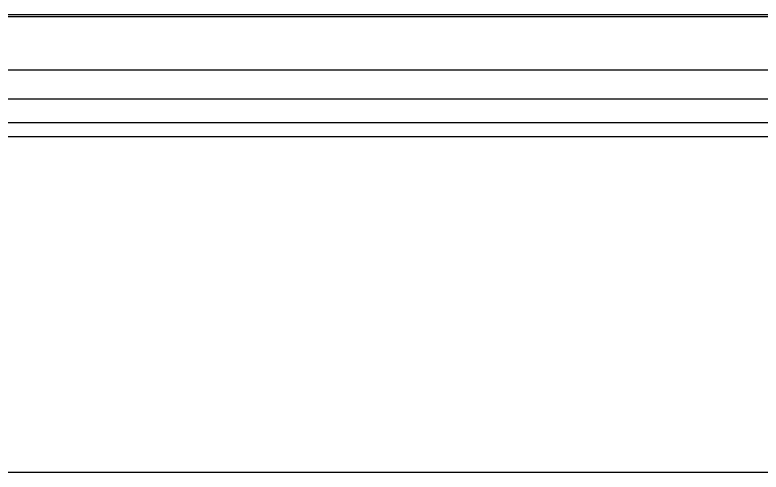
# Model space of a CAD drawing. Header units: inches. Extents: x 17074 to 430035, y 21644 to 175348.
# Drawn here: x 77281 to 77734.6, y 31252.7 to 31530.8 of the extents above; entities that cross this region are included whole.
import ezdxf

# ---------------------------------------------------------------- set-up
doc = ezdxf.new("R2010")
doc.units = ezdxf.units.IN
doc.header["$MEASUREMENT"] = 0
doc.layers.add('Edges', color=7, linetype='Continuous')

# ---------------------------------------------------------------- blocks, each defined once
blk = doc.blocks.new('1.0HP AIR CONDITION')
for p, q in [((-1478.9, 59.63), (409.01, 59.63)), ((409.01, 33.23), (-1478.9, 33.23))]:
    blk.add_line(p, q)
at = {"layer": 'Edges'}
for p, q in [((409.01, 108.85), (-1478.9, 108.85)), ((409.01, 107.09), (-1478.9, 107.09)), ((269.6, 12.16), (-1350.28, 12.16)), ((-1478.9, 0), (409.01, 0))]:
    blk.add_line(p, q, dxfattribs=at)

msp = doc.modelspace()

# ---------------------------------------------------------------- linework, layer by layer
at = {"color": 1}
msp.add_line((76377.8, 31252.68), (94776.89, 31252.68), dxfattribs=at)

# ---------------------------------------------------------------- block references
at = {"xscale": 0.6790501703158356, "yscale": 0.6790501703158356, "zscale": 0.6790501703158356}
msp.add_blockref('1.0HP AIR CONDITION', (77875.56, 31456.93), dxfattribs=at)

doc.saveas('drawing.dxf')
